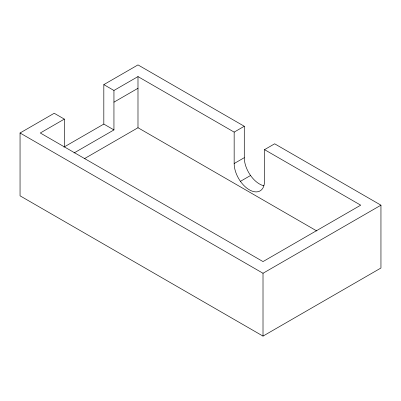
<?xml version="1.0" encoding="UTF-8"?>
<svg xmlns="http://www.w3.org/2000/svg" width="401" height="401" viewBox="0 0 401 401"><rect width="100%" height="100%" fill="white"/><g stroke="black" fill="none" stroke-linecap="round" stroke-linejoin="round"><path stroke-width="0.6" d="M63.919 147.117L103.819 124.079L103.819 84.626L113.944 90.471L137.989 76.591L234.159 132.114L234.159 163.533A21.474 12.401 60 0 0 239.713 180.29L240.911 182.009A21.474 12.401 60 0 0 257.783 191.748L258.981 191.417A21.474 12.401 60 0 0 264.53 181.067L264.53 149.648L274.655 143.804L380.95 205.177L380.95 268.008L263.011 336.098L20.05 195.823L20.05 132.992L54.215 113.267L64.34 119.112L64.34 146.666M103.819 84.626L137.989 64.902L244.284 126.27L244.284 157.688A21.474 12.401 60 0 0 249.838 174.445L251.031 176.164A21.474 12.401 60 0 0 263.878 185.778M64.34 119.112L40.295 132.992L263.011 261.577L360.705 205.177L264.53 149.648M113.944 102.165L137.989 88.28M74.045 152.961L113.944 129.924L113.944 90.471M84.556 158.585L137.989 127.734L316.81 230.976M234.159 132.114L244.284 126.27M234.159 163.533L244.284 157.688M240.44 181.332L250.56 175.488M20.05 132.992L263.011 273.266L380.95 205.177M103.819 124.079L113.944 129.924M263.011 273.266L263.011 336.098M137.989 76.591L137.989 127.734"/></g></svg>
